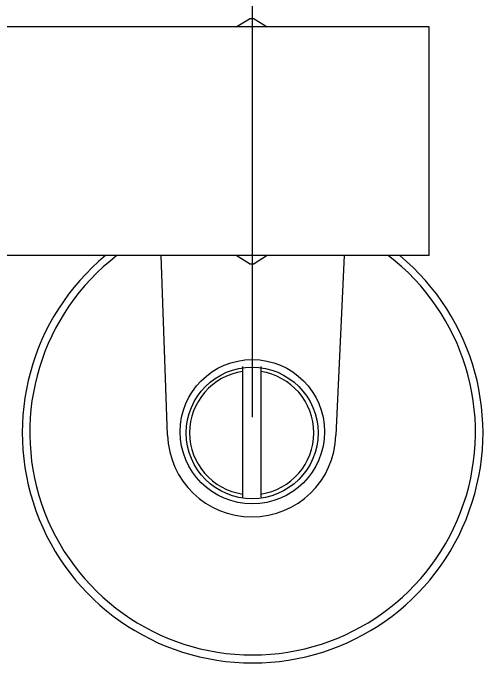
# Model space of a CAD drawing. Header units: millimetres. Extents: x 1.34 to 8.68, y 2.73 to 10.24.
# Drawn here: x 2.508 to 2.987, y 5.319 to 5.982 of the extents above; entities that cross this region are included whole.
import ezdxf

# ---------------------------------------------------------------- set-up
doc = ezdxf.new("R2010")
doc.units = ezdxf.units.MM
doc.layers.add('PDF2_형상', color=7, linetype='Continuous')

msp = doc.modelspace()

# ---------------------------------------------------------------- linework, layer by layer
at = {"layer": 'PDF2_형상', "lineweight": 25}
for points in [[(2.75208, 5.56976), (2.75208, 6.77476)], [(2.73541, 5.9681), (2.74875, 5.97643)], [(2.75375, 5.97643), (2.74875, 5.97643)], [(2.75375, 5.97643), (2.76708, 5.9681)], [(2.93208, 5.9681), (2.35208, 5.9681)], [(2.93208, 5.73476), (2.93208, 5.9681)], [(2.93208, 5.73476), (2.35208, 5.73476)], [(2.66541, 5.55143), (2.65875, 5.73476)], [(2.74875, 5.72643), (2.73541, 5.73476)], [(2.76708, 5.73476), (2.75375, 5.72643)], [(2.84541, 5.73476), (2.83708, 5.55143)], [(2.74875, 5.72643), (2.75375, 5.72643)], [(2.74208, 5.4881), (2.74208, 5.62143)], [(2.76041, 5.62143), (2.76041, 5.4881)]]:
    msp.add_lwpolyline(points, dxfattribs=at)
for centre, radius in [((2.75179, 5.55504), 0.07362), ((2.75156, 5.55375), 0.0672)]:
    msp.add_circle(centre, radius, dxfattribs=at)
for centre, radius, start, end in [((2.75208, 5.55397), 0.23492, 129.68121, 50.31879), ((2.75208, 5.55447), 0.22725, 127.49732, 52.50268), ((2.75093, 5.55393), 0.06312, 98.06329, 261.93671), ((2.75125, 5.55393), 0.06317, 278.34394, 81.65606), ((2.75125, 5.55396), 0.08587, 181.69057, 358.30943)]:
    msp.add_arc(centre, radius, start, end, dxfattribs=at)

doc.saveas('drawing.dxf')
